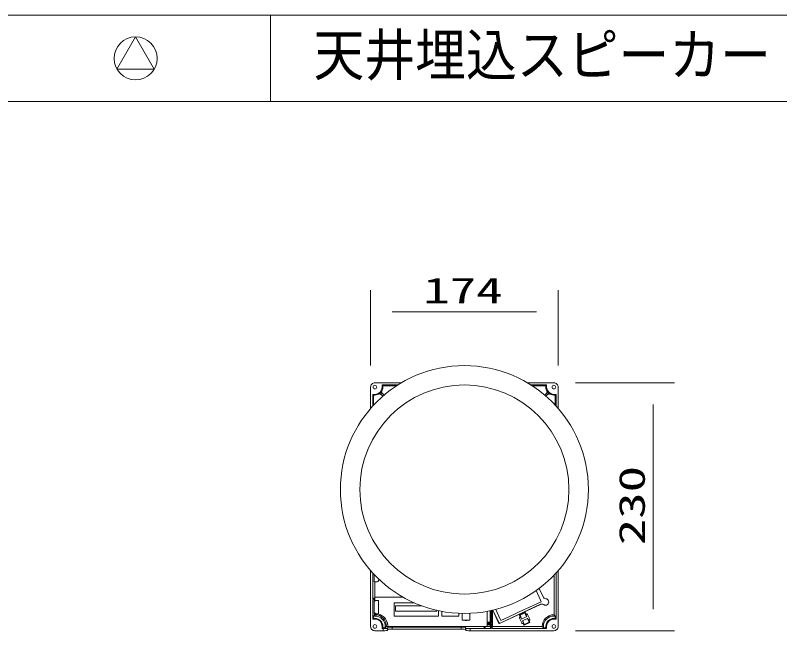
# Model space of a CAD drawing. Units: millimetres, scale not verified. Extents: x -811 to 811, y -280 to 280.
# Drawn here: x -280.3 to -209.3, y -55.6 to 1.5 of the extents above; entities that cross this region are included whole.
import ezdxf
from ezdxf.enums import TextEntityAlignment as Align

# ---------------------------------------------------------------- set-up
doc = ezdxf.new("R2010")
doc.units = ezdxf.units.MM
doc.header["$LTSCALE"] = 2
for name, color, linetype, lineweight in [('0-1_MOJI1', 7, 'Continuous', 9), ('0-5_WAKU-M', 7, 'Continuous', 9), ('0-6_(J)SP', 7, 'Continuous', 9), ('0-8_SUNPO', 7, 'Continuous', 9), ('0-9_GAIKEI', 4, 'Continuous', 9)]:
    doc.layers.add(name, color=color, linetype=linetype, lineweight=lineweight)
doc.styles.add('ＭＳ ゴシック', font='')
doc.styles.get('ＭＳ ゴシック').set_extended_font_data('MS Gothic')

msp = doc.modelspace()

# ---------------------------------------------------------------- linework, layer by layer
at = {"layer": '0-5_WAKU-M'}
for p, q in [((-797.595, 1.536), (-23.595, 1.536)), ((-256.595, 1.536), (-256.595, -6.464)), ((-797.595, -6.464), (-23.595, -6.464))]:
    msp.add_line(p, q, dxfattribs=at)
at = {"layer": '0-6_(J)SP'}
msp.add_lwpolyline([(-269.095, -0.464), (-270.827, -3.464), (-267.363, -3.464)], close=True, dxfattribs=at)
msp.add_circle((-269.095, -2.464), 2, dxfattribs=at)
at = {"layer": '0-8_SUNPO'}
for p, q in [((-247.295, -30.963), (-247.295, -23.964)), ((-229.895, -30.963), (-229.895, -23.964)), ((-245.295, -25.964), (-231.895, -25.964)), ((-228.294, -32.564), (-219.095, -32.564)), ((-221.095, -34.564), (-221.095, -53.564)), ((-228.294, -55.564), (-219.095, -55.564))]:
    msp.add_line(p, q, dxfattribs=at)
at = {"layer": '0-9_GAIKEI', "color": 7}
for p, q in [((-244.446, -32.564), (-246.895, -32.564)), ((-230.294, -32.564), (-232.743, -32.564)), ((-247.295, -32.963), (-247.295, -34.943)), ((-229.895, -34.943), (-229.895, -32.963)), ((-247.295, -49.985), (-247.295, -55.164)), ((-229.895, -55.164), (-229.895, -49.985)), ((-246.895, -55.564), (-246.135, -55.564)), ((-245.702, -55.445), (-245.735, -55.543)), ((-238.888, -55.424), (-245.302, -55.424)), ((-238.488, -55.445), (-238.455, -55.543)), ((-238.055, -55.564), (-230.294, -55.564))]:
    msp.add_line(p, q, dxfattribs=at)
at = {"layer": '0-9_GAIKEI'}
for p, q in [((-246.22, -32.764), (-246.155, -32.829)), ((-244.773, -32.764), (-246.22, -32.764)), ((-246.22, -32.764), (-246.22, -32.964)), ((-246.22, -32.964), (-246.155, -32.964)), ((-246.155, -32.829), (-244.873, -32.829)), ((-246.155, -32.829), (-246.155, -32.964)), ((-230.97, -32.764), (-232.417, -32.764)), ((-232.317, -32.829), (-231.034, -32.829)), ((-230.97, -32.764), (-231.034, -32.829)), ((-231.034, -32.829), (-231.034, -32.964)), ((-247.095, -33.639), (-247.03, -33.703)), ((-247.095, -34.718), (-247.095, -33.639)), ((-247.03, -33.703), (-247.03, -34.647)), ((-246.895, -33.703), (-247.03, -33.703)), ((-246.432, -33.54), (-246.439, -33.525)), ((-246.161, -33.803), (-246.439, -33.525)), ((-246.165, -33.807), (-246.432, -33.54)), ((-246.318, -33.427), (-246.333, -33.42)), ((-246.048, -33.706), (-246.333, -33.42)), ((-246.318, -33.427), (-246.044, -33.702)), ((-230.871, -33.427), (-231.146, -33.702)), ((-231.025, -33.807), (-230.758, -33.54)), ((-230.295, -33.639), (-230.095, -33.639)), ((-230.295, -33.639), (-230.295, -33.703)), ((-230.16, -33.703), (-230.16, -34.647)), ((-230.095, -34.718), (-230.095, -33.639)), ((-247.095, -54.489), (-247.095, -50.21)), ((-230.095, -54.489), (-230.095, -50.21)), ((-246.966, -50.864), (-246.966, -50.349)), ((-246.966, -50.864), (-246.955, -50.864)), ((-246.955, -51.014), (-246.955, -50.864)), ((-246.695, -51.014), (-246.955, -51.014)), ((-246.915, -52.514), (-246.915, -51.014)), ((-246.545, -50.773), (-246.545, -50.864)), ((-230.275, -54.084), (-230.275, -50.403)), ((-231.657, -51.636), (-231.289, -52.424)), ((-231.654, -51.633), (-231.285, -52.425)), ((-246.895, -52.86), (-246.895, -52.464)), ((-246.895, -52.464), (-244.274, -52.464)), ((-231.53, -52.741), (-231.946, -51.847)), ((-231.285, -52.425), (-231.289, -52.424)), ((-246.915, -52.514), (-247.025, -52.551)), ((-247.025, -52.551), (-246.946, -52.55)), ((-247.025, -52.551), (-247.025, -52.627)), ((-247.025, -52.627), (-246.946, -52.628)), ((-246.915, -52.664), (-247.025, -52.627)), ((-246.966, -53.867), (-246.966, -52.86)), ((-246.955, -52.86), (-246.955, -52.714)), ((-246.895, -52.714), (-246.955, -52.714)), ((-246.895, -52.514), (-246.93, -52.549)), ((-246.93, -52.549), (-246.93, -52.629)), ((-246.895, -52.664), (-246.93, -52.629)), ((-246.895, -52.514), (-246.915, -52.514)), ((-246.915, -52.664), (-246.895, -52.664)), ((-246.915, -52.714), (-246.915, -52.664)), ((-246.895, -52.764), (-246.575, -52.764)), ((-246.575, -52.764), (-246.575, -54.007)), ((-245.095, -54.214), (-245.095, -52.964)), ((-243.285, -52.964), (-245.095, -52.964)), ((-235.286, -54.873), (-231.531, -53.122)), ((-235.281, -54.859), (-231.541, -53.115)), ((-232.2, -53.219), (-231.466, -52.877)), ((-231.541, -53.115), (-231.531, -53.122)), ((-231.466, -52.877), (-231.53, -52.741)), ((-231.242, -53.141), (-231.237, -53.145)), ((-231.042, -52.597), (-231.044, -52.597)), ((-246.955, -54.014), (-246.955, -53.867)), ((-244.995, -53.264), (-242.546, -53.264)), ((-244.995, -53.264), (-244.995, -53.764)), ((-241.145, -53.764), (-244.995, -53.764)), ((-241.145, -53.764), (-241.145, -53.678)), ((-240.995, -53.711), (-240.995, -54.214)), ((-240.695, -54.214), (-240.695, -53.771)), ((-236.495, -53.771), (-236.495, -55.064)), ((-236.198, -53.796), (-236.206, -53.804)), ((-236.206, -53.814), (-236.206, -53.804)), ((-236.206, -53.814), (-236.204, -53.816)), ((-236.202, -54.58), (-236.202, -53.847)), ((-236.198, -53.738), (-236.198, -53.796)), ((-236.195, -53.764), (-236.195, -53.711)), ((-236.055, -53.68), (-236.055, -55.364)), ((-235.995, -55.184), (-235.995, -53.666)), ((-235.962, -53.658), (-235.418, -54.825)), ((-235.952, -53.656), (-235.413, -54.811)), ((-235.68, -53.588), (-235.264, -54.482)), ((-233.764, -53.948), (-233.628, -53.885)), ((-233.628, -53.885), (-233.039, -53.61)), ((-233.5, -54.1), (-232.956, -53.847)), ((-233.039, -53.61), (-232.903, -53.547)), ((-232.956, -53.847), (-232.98, -53.913)), ((-232.956, -53.847), (-232.876, -54.019)), ((-232.903, -53.547), (-232.2, -53.219)), ((-247.095, -54.489), (-247.03, -54.424)), ((-247.095, -54.489), (-246.895, -54.489)), ((-247.03, -54.199), (-247.03, -54.424)), ((-246.895, -54.199), (-247.03, -54.199)), ((-246.895, -54.424), (-247.03, -54.424)), ((-246.695, -54.014), (-246.955, -54.014)), ((-246.915, -54.084), (-246.915, -54.014)), ((-246.895, -54.084), (-246.895, -54.199)), ((-246.895, -54.489), (-246.895, -54.424)), ((-245.095, -54.214), (-240.995, -54.214)), ((-239.095, -54.214), (-240.695, -54.214)), ((-239.095, -53.953), (-239.095, -54.214)), ((-238.795, -54.589), (-238.795, -53.962)), ((-238.795, -54.589), (-238.095, -54.589)), ((-238.535, -54.589), (-238.535, -54.604)), ((-238.355, -54.604), (-238.355, -54.589)), ((-238.095, -53.953), (-238.095, -54.589)), ((-235.264, -54.482), (-235.2, -54.618)), ((-235.2, -54.618), (-234.466, -54.276)), ((-234.466, -54.276), (-233.764, -53.948)), ((-233.5, -54.1), (-233.433, -54.124)), ((-233.5, -54.1), (-233.42, -54.272)), ((-233.478, -54.409), (-233.279, -54.836)), ((-233.37, -54.26), (-233.433, -54.124)), ((-233.387, -54.268), (-233.287, -54.481)), ((-233.283, -54.479), (-233.37, -54.26)), ((-233.287, -54.481), (-233.283, -54.479)), ((-233.206, -54.642), (-232.73, -54.42)), ((-232.9, -54.041), (-232.876, -54.019)), ((-232.9, -54.041), (-232.801, -54.254)), ((-232.866, -54.014), (-232.876, -54.019)), ((-232.801, -54.254), (-232.806, -54.257)), ((-232.734, -54.062), (-232.534, -54.489)), ((-232.725, -54.417), (-232.73, -54.42)), ((-232.73, -54.42), (-232.642, -54.638)), ((-232.725, -54.417), (-232.625, -54.63)), ((-230.275, -54.084), (-230.295, -54.084)), ((-230.16, -54.199), (-230.295, -54.199)), ((-230.16, -54.424), (-230.295, -54.424)), ((-230.295, -54.489), (-230.095, -54.489)), ((-230.275, -54.084), (-230.16, -54.199)), ((-230.16, -54.199), (-230.16, -54.424)), ((-230.095, -54.489), (-230.16, -54.424)), ((-246.22, -55.164), (-246.155, -55.164)), ((-246.22, -55.164), (-246.22, -55.364)), ((-246.22, -55.364), (-246.155, -55.299)), ((-246.155, -55.164), (-246.155, -55.299)), ((-246.155, -55.299), (-245.93, -55.299)), ((-245.93, -55.164), (-245.93, -55.299)), ((-245.815, -55.164), (-245.93, -55.164)), ((-245.93, -55.299), (-245.815, -55.184)), ((-245.815, -55.164), (-245.815, -55.184)), ((-236.795, -55.184), (-245.815, -55.184)), ((-245.702, -55.244), (-245.735, -55.343)), ((-245.702, -55.244), (-245.702, -55.445)), ((-245.599, -55.164), (-236.595, -55.164)), ((-245.302, -55.224), (-245.302, -55.424)), ((-238.888, -55.224), (-245.302, -55.224)), ((-238.888, -55.424), (-238.888, -55.224)), ((-238.355, -54.604), (-238.535, -54.604)), ((-236.795, -55.164), (-236.76, -55.199)), ((-236.795, -55.164), (-236.795, -55.184)), ((-236.795, -55.184), (-236.758, -55.294)), ((-236.76, -55.199), (-236.68, -55.199)), ((-236.758, -55.294), (-236.759, -55.215)), ((-236.682, -55.294), (-236.758, -55.294)), ((-236.645, -55.184), (-236.682, -55.294)), ((-236.682, -55.294), (-236.681, -55.215)), ((-236.645, -55.164), (-236.68, -55.199)), ((-236.645, -55.184), (-236.645, -55.164)), ((-236.195, -55.184), (-236.645, -55.184)), ((-236.295, -54.764), (-236.495, -54.764)), ((-236.495, -54.814), (-236.437, -54.872)), ((-236.495, -54.814), (-236.195, -54.814)), ((-236.437, -54.956), (-236.495, -55.014)), ((-236.195, -55.014), (-236.495, -55.014)), ((-236.437, -54.956), (-236.437, -54.872)), ((-236.337, -54.874), (-236.419, -54.873)), ((-236.337, -54.954), (-236.419, -54.955)), ((-236.135, -54.954), (-236.337, -54.954)), ((-236.206, -54.614), (-236.204, -54.611)), ((-236.206, -54.624), (-236.206, -54.614)), ((-236.198, -54.631), (-236.206, -54.624)), ((-236.198, -54.631), (-236.198, -54.69)), ((-236.195, -54.814), (-236.195, -54.664)), ((-236.195, -54.814), (-236.135, -54.874)), ((-236.135, -55.364), (-236.195, -55.184)), ((-236.135, -55.364), (-236.135, -54.954)), ((-235.413, -54.811), (-235.418, -54.825)), ((-235.281, -54.859), (-235.286, -54.873)), ((-233.211, -54.644), (-233.206, -54.642)), ((-233.211, -54.644), (-233.112, -54.857)), ((-233.206, -54.642), (-233.095, -54.849)), ((-233.136, -54.88), (-233.146, -54.885)), ((-233.112, -54.857), (-233.136, -54.88)), ((-233.136, -54.88), (-233.056, -55.052)), ((-233.032, -54.985), (-233.095, -54.849)), ((-233.056, -55.052), (-233.032, -54.985)), ((-232.579, -54.774), (-233.032, -54.985)), ((-232.579, -54.774), (-232.642, -54.638)), ((-232.583, -54.622), (-232.593, -54.627)), ((-231.26, -55.299), (-231.375, -55.184)), ((-231.26, -55.164), (-231.26, -55.299)), ((-231.26, -55.299), (-231.034, -55.299)), ((-231.034, -55.164), (-231.034, -55.299)), ((-230.97, -55.364), (-231.034, -55.299)), ((-230.97, -55.164), (-230.97, -55.364)), ((-246.135, -55.364), (-246.22, -55.364)), ((-246.135, -55.364), (-246.135, -55.564)), ((-245.735, -55.343), (-245.735, -55.543)), ((-238.055, -55.364), (-238.055, -55.564)), ((-236.135, -55.364), (-238.055, -55.364)), ((-230.97, -55.364), (-236.055, -55.364))]:
    msp.add_line(p, q, dxfattribs=at)
for points in [[(-230.97, -32.764), (-230.97, -32.964), (-231.034, -32.964)], [(-247.095, -33.639), (-246.895, -33.639), (-246.895, -33.703)], [(-230.871, -33.427), (-230.856, -33.42), (-231.142, -33.706)], [(-230.758, -33.54), (-230.751, -33.525), (-231.029, -33.803)], [(-230.095, -33.639), (-230.16, -33.703), (-230.295, -33.703)], [(-236.135, -53.698), (-236.135, -54.874), (-236.337, -54.874)], [(-246.895, -54.084), (-246.915, -54.084), (-247.03, -54.199)], [(-232.917, -54.049), (-232.98, -53.913), (-233.433, -54.124)], [(-233.387, -54.268), (-233.42, -54.272), (-233.429, -54.276)], [(-233.283, -54.479), (-232.806, -54.257), (-232.917, -54.049)], [(-238.488, -55.445), (-238.488, -55.244), (-238.455, -55.343), (-238.455, -55.543)], [(-236.135, -54.954), (-236.195, -55.014), (-236.195, -55.184)], [(-231.375, -55.164), (-231.375, -55.184), (-235.995, -55.184), (-236.055, -55.364)], [(-233.056, -55.052), (-232.513, -54.798), (-232.579, -54.774)], [(-232.625, -54.63), (-232.593, -54.627), (-232.513, -54.798)]]:
    msp.add_lwpolyline(points, dxfattribs=at)
at = {"layer": '0-9_GAIKEI', "color": 7}
for radius in [11.5, 9.7]:
    msp.add_circle((-238.595, -42.464), radius, dxfattribs=at)
at = {"layer": '0-9_GAIKEI'}
for centre, radius in [((-246.895, -32.964), 0.172), ((-230.295, -32.964), 0.172), ((-246.931, -52.547), 0.0015), ((-246.931, -52.63), 0.0015), ((-246.895, -55.164), 0.172), ((-236.761, -55.2), 0.0015), ((-236.678, -55.2), 0.0015), ((-236.436, -54.871), 0.0016), ((-236.436, -54.957), 0.0016), ((-230.295, -55.164), 0.172)]:
    msp.add_circle(centre, radius, dxfattribs=at)
at = {"layer": '0-9_GAIKEI', "color": 7}
for centre, start, end in [((-246.896, -32.963), 89.96455, 180.03545), ((-230.294, -32.963), 359.96455, 90.03545), ((-246.896, -55.165), 179.96455, 270.03545), ((-230.294, -55.165), 269.96455, 0.03545)]:
    msp.add_arc(centre, 0.399, start, end, dxfattribs=at)
at = {"layer": '0-9_GAIKEI'}
for centre, radius, start, end in [((-246.895, -32.964), 0.675, 270, 0), ((-246.895, -32.964), 0.74, 321.21033, 0), ((-230.295, -32.964), 0.74, 180, 218.78967), ((-230.295, -32.964), 0.675, 180, 270), ((-246.895, -32.964), 0.74, 270, 308.78968), ((-246.895, -32.964), 0.723, 309.08073, 320.91927), ((-230.295, -32.964), 0.723, 219.08073, 230.91927), ((-230.295, -32.964), 0.74, 231.21032, 270), ((-246.695, -50.864), 0.15, 270, 318.18941), ((-246.695, -50.864), 0.15, 323.13045, 0), ((-231.017, -52.298), 0.3, 205.0034, 264.9974), ((-231.013, -52.298), 0.3, 205.00338, 264.61167), ((-246.961, -51.966), 0.584, 271.45386, 272.31735), ((-246.961, -53.212), 0.584, 87.68265, 88.54614), ((-246.943, -52.405), 0.144, 272.13262, 274.33835), ((-246.943, -52.772), 0.144, 85.66165, 87.86738), ((-246.934, -52.527), 0.0224, 274.32741, 278.13907), ((-246.934, -52.651), 0.0224, 81.86093, 85.67259), ((-231.414, -53.388), 0.301, 55.02282, 114.96984), ((-231.404, -53.395), 0.301, 56.18662, 114.97045), ((-231.07, -52.895), 0.3, 236.2086, 84.60925), ((-246.795, -53.868), 0.1, 180, 265.58901), ((-236.295, -53.764), 0.1, 0, 30.21944), ((-236.712, -53.847), 0.51, 359.96038, 3.4568), ((-246.895, -55.164), 1.08, 0, 90.00003), ((-246.895, -55.164), 0.965, 0, 90.00003), ((-246.895, -55.164), 0.74, 0, 90), ((-246.895, -55.164), 0.675, 0, 90), ((-246.895, -55.164), 1.2, 4.40069, 85.58821), ((-246.695, -53.864), 0.15, 270, 298.88413), ((-236.712, -54.581), 0.51, 356.5432, 0.03962), ((-233.387, -54.367), 0.1, 114.99604, 205.00395), ((-232.824, -54.105), 0.1, 24.99604, 115.00395), ((-232.625, -54.531), 0.1, 294.99604, 25.00395), ((-230.295, -55.164), 1.08, 90, 180), ((-230.295, -55.164), 0.965, 90, 180), ((-230.295, -55.164), 0.74, 90, 180), ((-230.295, -55.164), 0.675, 90, 180), ((-245.599, -55.064), 0.1, 184.54417, 270), ((-236.782, -55.203), 0.0224, 4.32741, 8.13907), ((-237.343, -55.23), 0.584, 1.45386, 2.31735), ((-236.903, -55.212), 0.144, 2.13262, 4.33835), ((-236.097, -55.23), 0.584, 177.68265, 178.54614), ((-236.658, -55.203), 0.0224, 171.86093, 175.67259), ((-236.536, -55.212), 0.144, 175.66165, 177.86738), ((-236.595, -55.064), 0.1, 270, 0), ((-236.434, -54.86), 0.012, 258.02123, 270), ((-236.434, -54.967), 0.012, 90, 101.97877), ((-236.423, -54.715), 0.157, 265.79355, 267.94129), ((-236.423, -55.112), 0.157, 92.05871, 94.20645), ((-236.404, -54.237), 0.636, 267.76129, 268.60358), ((-236.404, -55.59), 0.636, 91.39642, 92.23871), ((-236.295, -54.664), 0.1, 270, 0), ((-235.328, -54.782), 0.0998, 204.96452, 295.03548), ((-235.323, -54.769), 0.0998, 204.96452, 295.03548), ((-233.188, -54.794), 0.1, 204.99605, 295.00396)]:
    msp.add_arc(centre, radius, start, end, dxfattribs=at)
for centre, start_param, end_param in [((-245.302, -55.245), 1.570805, 3.124138), ((-238.888, -55.245), 0.017455, 1.570787), ((-246.135, -55.343), 4.712397, 6.26573), ((-238.055, -55.343), 3.159048, 4.71238)]:
    msp.add_ellipse(centre, major_axis=(0.4, 0), ratio=0.052408, start_param=start_param, end_param=end_param, dxfattribs=at)
at = {"layer": '0-9_GAIKEI', "color": 7}
for centre, start_param, end_param in [((-246.135, -55.543), 4.712398, 6.26573), ((-245.302, -55.445), 1.570805, 3.124137), ((-238.888, -55.445), 0.017455, 1.570788), ((-238.055, -55.543), 3.159047, 4.71238)]:
    msp.add_ellipse(centre, major_axis=(0.4, 0), ratio=0.052408, start_param=start_param, end_param=end_param, dxfattribs=at)

# ---------------------------------------------------------------- texts
at = {"layer": '0-1_MOJI1', "style": 'ＭＳ ゴシック', "width": 0.9}
msp.add_text('天井埋込スピーカー', height=3.842, dxfattribs=at).set_placement((-252.595, -5.204), align=Align.BOTTOM_LEFT)
at = {"layer": '0-8_SUNPO', "style": 'ＭＳ ゴシック', "width": 1.5}
msp.add_text('174', height=2.405, dxfattribs=at).set_placement((-242.404, -25.926), align=Align.BOTTOM_LEFT)
msp.add_text('230', height=2.405, rotation=90, dxfattribs=at).set_placement((-221.132, -47.635), align=Align.BOTTOM_LEFT)

doc.saveas('drawing.dxf')
